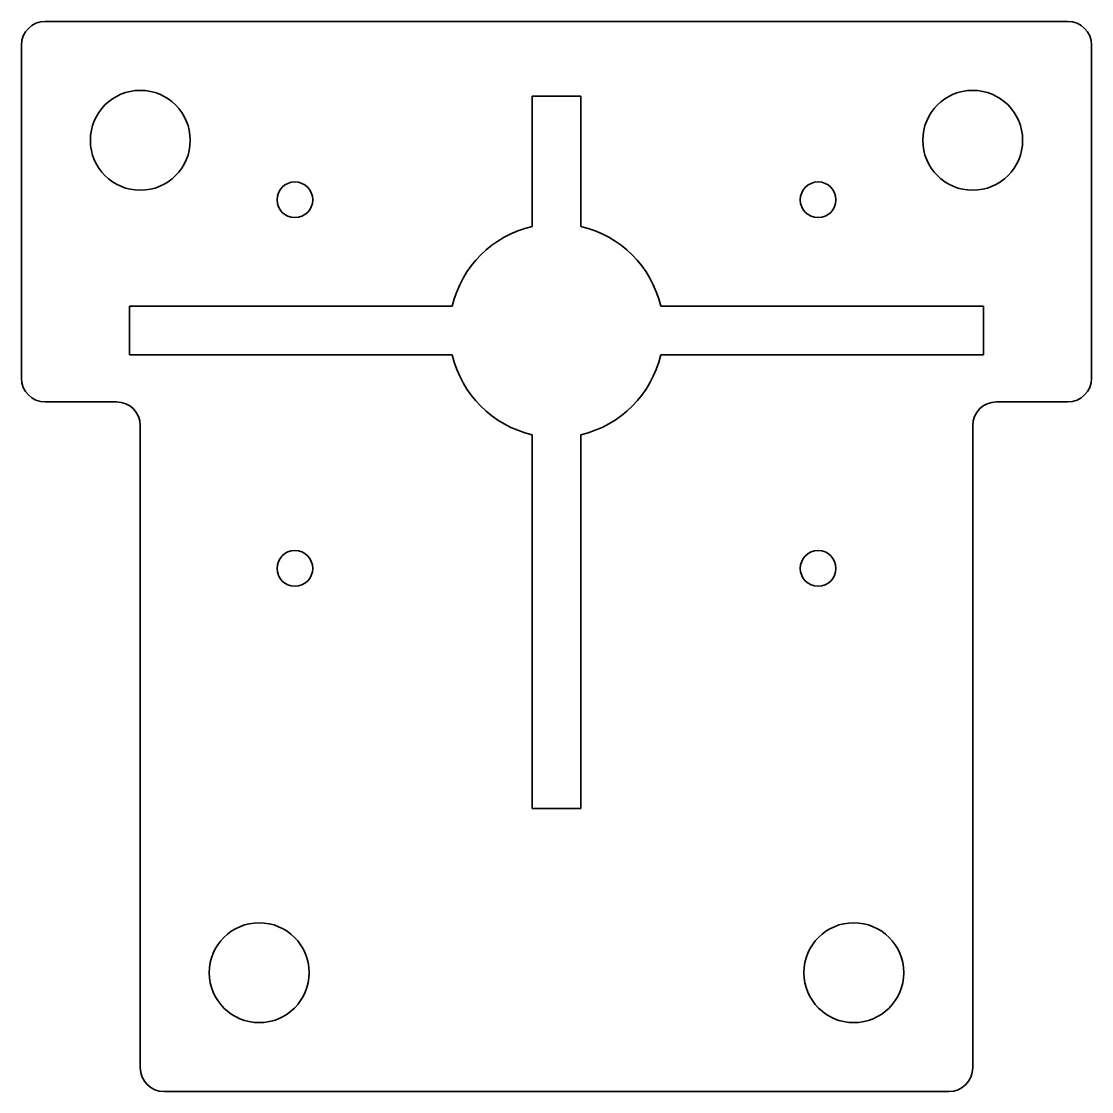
# Model space of a CAD drawing. Header units: millimetres. Extents: x 0 to 90, y 0 to 90.
import ezdxf

# ---------------------------------------------------------------- set-up
doc = ezdxf.new("R2010")
doc.units = ezdxf.units.MM
doc.layers.add('SIMUMAK Visible (ISO)', color=7, linetype='Continuous', lineweight=35)

# ---------------------------------------------------------------- blocks, each defined once
blk = doc.blocks.new('2DOF-150-17-PIEB-02_PIE DE LA BASE DE LA COLUMNA_VIEW6')
at = {"layer": 'SIMUMAK Visible (ISO)'}
for p, q in [((43, 45), (-43, 45)), ((-45, 43), (-45, 15)), ((45, 15), (45, 43)), ((-2.05, 38.7), (2.05, 38.7)), ((-2.05, 27.763), (-2.05, 38.7)), ((2.05, 38.7), (2.05, 27.763)), ((-35.9, 21.05), (-8.763, 21.05)), ((-35.9, 16.95), (-35.9, 21.05)), ((8.763, 21.05), (35.9, 21.05)), ((35.9, 21.05), (35.9, 16.95)), ((-8.763, 16.95), (-35.9, 16.95)), ((35.9, 16.95), (8.763, 16.95)), ((-43, 13), (-37, 13)), ((37, 13), (43, 13)), ((-35, 11), (-35, -43)), ((35, -43), (35, 11)), ((-2.05, -21.2), (-2.05, 10.237)), ((2.05, 10.237), (2.05, -21.2)), ((2.05, -21.2), (-2.05, -21.2)), ((-33, -45), (33, -45))]:
    blk.add_line(p, q, dxfattribs=at)
for centre, radius in [((-35, 35), 4.2), ((35, 35), 4.2), ((-22, 30), 1.5), ((22, 30), 1.5), ((-22, -1), 1.5), ((22, -1), 1.5), ((-25, -35), 4.2), ((25, -35), 4.2)]:
    blk.add_circle(centre, radius, dxfattribs=at)
for centre, start, end in [((-43, 43), 90, 180), ((43, 43), 0, 90), ((-43, 15), 180, 270), ((43, 15), 270, 0), ((-33, -43), 180, 270), ((33, -43), 270, 360)]:
    blk.add_arc(centre, 2, start, end, dxfattribs=at)
at = {"layer": 'SIMUMAK Visible (ISO)', "extrusion": (0, 0, -1)}
for centre, radius, start, end in [((0, 19), 9, 13.16628, 76.83372), ((0, 19), 9, 103.16628, 166.83372), ((0, 19), 9, 283.16628, 346.83372), ((0, 19), 9, 193.16628, 256.83372), ((37, 11), 2, 90, 180), ((-37, 11), 2, 0, 90)]:
    blk.add_arc(centre, radius, start, end, dxfattribs=at)

msp = doc.modelspace()

# ---------------------------------------------------------------- block references
msp.add_blockref('2DOF-150-17-PIEB-02_PIE DE LA BASE DE LA COLUMNA_VIEW6', (45, 45))

doc.saveas('drawing.dxf')
